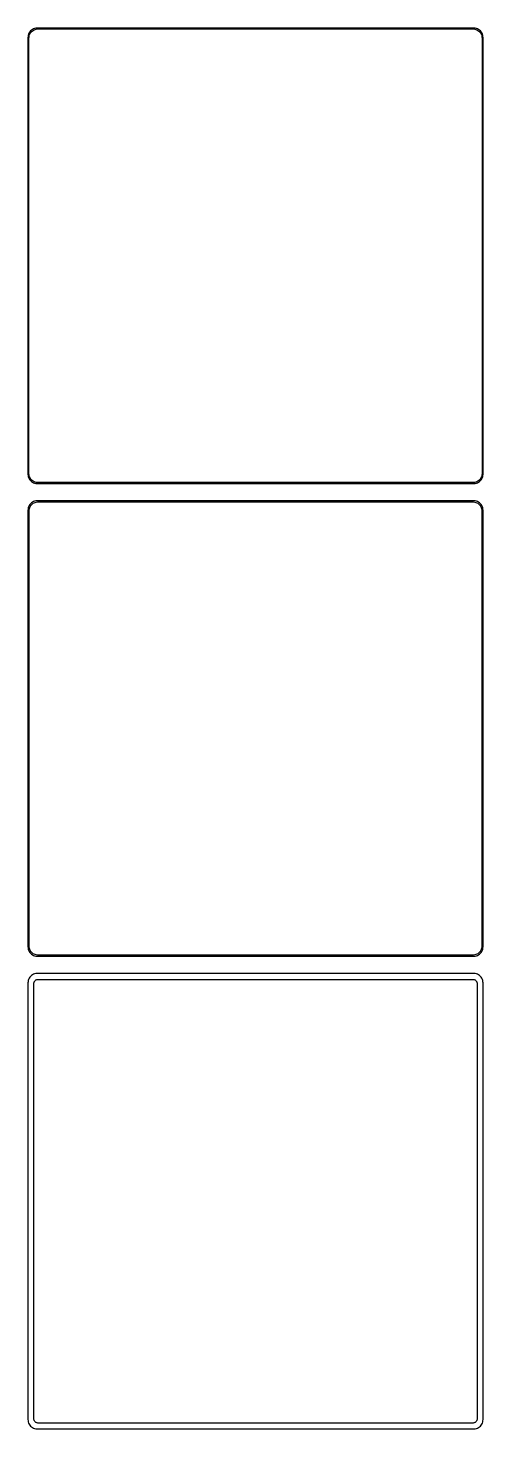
# Model space of a CAD drawing. Header units: metres. Extents: x -120 to 120, y 627 to 1365.
import ezdxf

# ---------------------------------------------------------------- set-up
doc = ezdxf.new("R2010")
doc.units = ezdxf.units.M

msp = doc.modelspace()

# ---------------------------------------------------------------- linework, layer by layer
for p, q in [((-119.961, 1360.63), (-120, 1360)), ((-120, 1360), (-120, 1130)), ((-119.843, 1361.24), (-119.961, 1360.63)), ((-119.649, 1361.84), (-119.843, 1361.24)), ((-119.382, 1362.41), (-119.649, 1361.84)), ((-119.5, 1359.75), (-119.463, 1360.35)), ((-119.5, 1130.25), (-119.5, 1359.75)), ((-119.463, 1360.35), (-119.351, 1360.93)), ((-119.045, 1362.94), (-119.382, 1362.41)), ((-119.351, 1360.93), (-119.166, 1361.5)), ((-119.166, 1361.5), (-118.912, 1362.04)), ((-118.645, 1363.42), (-119.045, 1362.94)), ((-118.912, 1362.04), (-118.593, 1362.54)), ((-118.187, 1363.85), (-118.645, 1363.42)), ((-118.593, 1362.54), (-118.213, 1363)), ((-118.213, 1363), (-117.778, 1363.41)), ((-117.679, 1364.22), (-118.187, 1363.85)), ((-117.778, 1363.41), (-117.295, 1363.76)), ((-117.129, 1364.52), (-117.679, 1364.22)), ((-117.295, 1363.76), (-116.772, 1364.05)), ((-116.545, 1364.76), (-117.129, 1364.52)), ((-116.772, 1364.05), (-116.218, 1364.27)), ((-115.937, 1364.91), (-116.545, 1364.76)), ((-116.218, 1364.27), (-115.64, 1364.42)), ((-115.314, 1364.99), (-115.937, 1364.91)), ((-115.64, 1364.42), (-115.048, 1364.49)), ((115.314, 1364.99), (-115.314, 1364.99)), ((-115.048, 1364.49), (115.048, 1364.49)), ((115.048, 1364.49), (115.64, 1364.42)), ((115.937, 1364.91), (115.314, 1364.99)), ((115.64, 1364.42), (116.218, 1364.27)), ((116.545, 1364.76), (115.937, 1364.91)), ((116.218, 1364.27), (116.772, 1364.05)), ((117.129, 1364.52), (116.545, 1364.76)), ((116.772, 1364.05), (117.295, 1363.76)), ((117.679, 1364.22), (117.129, 1364.52)), ((117.295, 1363.76), (117.778, 1363.41)), ((118.187, 1363.85), (117.679, 1364.22)), ((117.778, 1363.41), (118.213, 1363)), ((118.645, 1363.42), (118.187, 1363.85)), ((118.213, 1363), (118.593, 1362.54)), ((118.593, 1362.54), (118.912, 1362.04)), ((119.045, 1362.94), (118.645, 1363.42)), ((118.912, 1362.04), (119.166, 1361.5)), ((119.382, 1362.41), (119.045, 1362.94)), ((119.166, 1361.5), (119.351, 1360.93)), ((119.351, 1360.93), (119.463, 1360.35)), ((119.649, 1361.84), (119.382, 1362.41)), ((119.463, 1360.35), (119.5, 1359.75)), ((119.5, 1359.75), (119.5, 1130.25)), ((119.843, 1361.24), (119.649, 1361.84)), ((119.961, 1360.63), (119.843, 1361.24)), ((120, 1360), (119.961, 1360.63)), ((120, 1130), (120, 1360)), ((-120, 1130), (-119.961, 1129.37)), ((-119.961, 1129.37), (-119.843, 1128.76)), ((-119.463, 1129.65), (-119.5, 1130.25)), ((-119.351, 1129.07), (-119.463, 1129.65)), ((119.463, 1129.65), (119.351, 1129.07)), ((119.5, 1130.25), (119.463, 1129.65)), ((119.843, 1128.76), (119.961, 1129.37)), ((119.961, 1129.37), (120, 1130)), ((-119.843, 1128.76), (-119.649, 1128.16)), ((-119.649, 1128.16), (-119.382, 1127.59)), ((-119.382, 1127.59), (-119.045, 1127.06)), ((-119.166, 1128.5), (-119.351, 1129.07)), ((-118.912, 1127.96), (-119.166, 1128.5)), ((-119.045, 1127.06), (-118.645, 1126.58)), ((-118.593, 1127.46), (-118.912, 1127.96)), ((-118.645, 1126.58), (-118.187, 1126.15)), ((-118.213, 1127), (-118.593, 1127.46)), ((-117.778, 1126.59), (-118.213, 1127)), ((-118.187, 1126.15), (-117.679, 1125.78)), ((-117.295, 1126.24), (-117.778, 1126.59)), ((-117.679, 1125.78), (-117.129, 1125.48)), ((-116.772, 1125.95), (-117.295, 1126.24)), ((-117.129, 1125.48), (-116.545, 1125.24)), ((-116.218, 1125.73), (-116.772, 1125.95)), ((-116.545, 1125.24), (-115.937, 1125.09)), ((-115.64, 1125.58), (-116.218, 1125.73)), ((-115.937, 1125.09), (-115.314, 1125.01)), ((-115.048, 1125.51), (-115.64, 1125.58)), ((-115.314, 1125.01), (115.314, 1125.01)), ((115.048, 1125.51), (-115.048, 1125.51)), ((115.64, 1125.58), (115.048, 1125.51)), ((115.314, 1125.01), (115.937, 1125.09)), ((116.218, 1125.73), (115.64, 1125.58)), ((115.937, 1125.09), (116.545, 1125.24)), ((116.772, 1125.95), (116.218, 1125.73)), ((116.545, 1125.24), (117.129, 1125.48)), ((117.295, 1126.24), (116.772, 1125.95)), ((117.129, 1125.48), (117.679, 1125.78)), ((117.778, 1126.59), (117.295, 1126.24)), ((117.679, 1125.78), (118.187, 1126.15)), ((118.213, 1127), (117.778, 1126.59)), ((118.187, 1126.15), (118.645, 1126.58)), ((118.593, 1127.46), (118.213, 1127)), ((118.912, 1127.96), (118.593, 1127.46)), ((118.645, 1126.58), (119.045, 1127.06)), ((119.166, 1128.5), (118.912, 1127.96)), ((119.045, 1127.06), (119.382, 1127.59)), ((119.351, 1129.07), (119.166, 1128.5)), ((119.382, 1127.59), (119.649, 1128.16)), ((119.649, 1128.16), (119.843, 1128.76)), ((-118.645, 1114.42), (-119.045, 1113.94)), ((-118.187, 1114.85), (-118.645, 1114.42)), ((-117.679, 1115.22), (-118.187, 1114.85)), ((-117.129, 1115.52), (-117.679, 1115.22)), ((-117.668, 1114.28), (-117.203, 1114.62)), ((-117.203, 1114.62), (-116.699, 1114.89)), ((-116.545, 1115.76), (-117.129, 1115.52)), ((-116.699, 1114.89), (-116.165, 1115.1)), ((-115.937, 1115.91), (-116.545, 1115.76)), ((-116.165, 1115.1), (-115.608, 1115.25)), ((-115.314, 1115.99), (-115.937, 1115.91)), ((-115.608, 1115.25), (-115.037, 1115.32)), ((115.314, 1115.99), (-115.314, 1115.99)), ((-115.037, 1115.32), (115.037, 1115.32)), ((115.037, 1115.32), (115.608, 1115.25)), ((115.937, 1115.91), (115.314, 1115.99)), ((115.608, 1115.25), (116.165, 1115.1)), ((116.545, 1115.76), (115.937, 1115.91)), ((116.165, 1115.1), (116.699, 1114.89)), ((117.129, 1115.52), (116.545, 1115.76)), ((116.699, 1114.89), (117.203, 1114.62)), ((117.679, 1115.22), (117.129, 1115.52)), ((117.203, 1114.62), (117.668, 1114.28)), ((118.187, 1114.85), (117.679, 1115.22)), ((118.645, 1114.42), (118.187, 1114.85)), ((119.045, 1113.94), (118.645, 1114.42)), ((-119.961, 1111.63), (-120, 1111)), ((-120, 1111), (-120, 881)), ((-119.843, 1112.24), (-119.961, 1111.63)), ((-119.649, 1112.84), (-119.843, 1112.24)), ((-119.382, 1113.41), (-119.649, 1112.84)), ((-119.045, 1113.94), (-119.382, 1113.41)), ((-119.328, 1110.75), (-119.292, 1111.32)), ((-119.328, 881.25), (-119.328, 1110.75)), ((-119.292, 1111.32), (-119.185, 1111.89)), ((-119.185, 1111.89), (-119.007, 1112.44)), ((-119.007, 1112.44), (-118.762, 1112.96)), ((-118.762, 1112.96), (-118.454, 1113.44)), ((-118.454, 1113.44), (-118.088, 1113.88)), ((-118.088, 1113.88), (-117.668, 1114.28)), ((117.668, 1114.28), (118.088, 1113.88)), ((118.088, 1113.88), (118.454, 1113.44)), ((118.454, 1113.44), (118.762, 1112.96)), ((118.762, 1112.96), (119.007, 1112.44)), ((119.007, 1112.44), (119.185, 1111.89)), ((119.382, 1113.41), (119.045, 1113.94)), ((119.185, 1111.89), (119.292, 1111.32)), ((119.292, 1111.32), (119.328, 1110.75)), ((119.328, 1110.75), (119.328, 881.25)), ((119.649, 1112.84), (119.382, 1113.41)), ((119.843, 1112.24), (119.649, 1112.84)), ((119.961, 1111.63), (119.843, 1112.24)), ((120, 1111), (119.961, 1111.63)), ((120, 881), (120, 1111)), ((-120, 881), (-119.961, 880.373)), ((-119.961, 880.373), (-119.843, 879.757)), ((-119.843, 879.757), (-119.649, 879.159)), ((-119.649, 879.159), (-119.382, 878.591)), ((-119.382, 878.591), (-119.045, 878.061)), ((-119.292, 880.676), (-119.328, 881.25)), ((-119.185, 880.111), (-119.292, 880.676)), ((-119.007, 879.565), (-119.185, 880.111)), ((-118.762, 879.044), (-119.007, 879.565)), ((-118.454, 878.559), (-118.762, 879.044)), ((-118.088, 878.116), (-118.454, 878.559)), ((118.454, 878.559), (118.088, 878.116)), ((118.762, 879.044), (118.454, 878.559)), ((119.007, 879.565), (118.762, 879.044)), ((119.185, 880.111), (119.007, 879.565)), ((119.045, 878.061), (119.382, 878.591)), ((119.292, 880.676), (119.185, 880.111)), ((119.328, 881.25), (119.292, 880.676)), ((119.382, 878.591), (119.649, 879.159)), ((119.649, 879.159), (119.843, 879.757)), ((119.843, 879.757), (119.961, 880.373)), ((119.961, 880.373), (120, 881)), ((-119.045, 878.061), (-118.645, 877.577)), ((-118.645, 877.577), (-118.187, 877.147)), ((-118.187, 877.147), (-117.679, 876.778)), ((-117.668, 877.722), (-118.088, 878.116)), ((-117.679, 876.778), (-117.129, 876.476)), ((-117.203, 877.384), (-117.668, 877.722)), ((-116.699, 877.107), (-117.203, 877.384)), ((-117.129, 876.476), (-116.545, 876.245)), ((-116.165, 876.896), (-116.699, 877.107)), ((-116.545, 876.245), (-115.937, 876.089)), ((-115.608, 876.753), (-116.165, 876.896)), ((-115.937, 876.089), (-115.314, 876.01)), ((-115.037, 876.681), (-115.608, 876.753)), ((-115.314, 876.01), (115.314, 876.01)), ((115.037, 876.681), (-115.037, 876.681)), ((115.608, 876.753), (115.037, 876.681)), ((115.314, 876.01), (115.937, 876.089)), ((116.165, 876.896), (115.608, 876.753)), ((115.937, 876.089), (116.545, 876.245)), ((116.699, 877.107), (116.165, 876.896)), ((116.545, 876.245), (117.129, 876.476)), ((117.203, 877.384), (116.699, 877.107)), ((117.129, 876.476), (117.679, 876.778)), ((117.668, 877.722), (117.203, 877.384)), ((118.088, 878.116), (117.668, 877.722)), ((117.679, 876.778), (118.187, 877.147)), ((118.187, 877.147), (118.645, 877.577)), ((118.645, 877.577), (119.045, 878.061)), ((-119.649, 863.841), (-119.843, 863.243)), ((-119.382, 864.409), (-119.649, 863.841)), ((-119.045, 864.939), (-119.382, 864.409)), ((-118.645, 865.423), (-119.045, 864.939)), ((-118.187, 865.853), (-118.645, 865.423)), ((-117.679, 866.222), (-118.187, 865.853)), ((-117.129, 866.524), (-117.679, 866.222)), ((-116.545, 866.755), (-117.129, 866.524)), ((-115.937, 866.911), (-116.545, 866.755)), ((-116.095, 863.376), (-115.88, 863.531)), ((-115.314, 866.99), (-115.937, 866.911)), ((-115.88, 863.531), (-115.648, 863.659)), ((-115.648, 863.659), (-115.402, 863.756)), ((-115.402, 863.756), (-115.145, 863.822)), ((115.314, 866.99), (-115.314, 866.99)), ((-115.145, 863.822), (-114.882, 863.855)), ((-114.882, 863.855), (114.882, 863.855)), ((114.882, 863.855), (115.145, 863.822)), ((115.145, 863.822), (115.402, 863.756)), ((115.937, 866.911), (115.314, 866.99)), ((115.402, 863.756), (115.648, 863.659)), ((115.648, 863.659), (115.88, 863.531)), ((115.88, 863.531), (116.095, 863.376)), ((116.545, 866.755), (115.937, 866.911)), ((117.129, 866.524), (116.545, 866.755)), ((117.679, 866.222), (117.129, 866.524)), ((118.187, 865.853), (117.679, 866.222)), ((118.645, 865.423), (118.187, 865.853)), ((119.045, 864.939), (118.645, 865.423)), ((119.382, 864.409), (119.045, 864.939)), ((119.649, 863.841), (119.382, 864.409)), ((119.843, 863.243), (119.649, 863.841)), ((-119.961, 862.627), (-120, 862)), ((-120, 862), (-120, 632)), ((-119.843, 863.243), (-119.961, 862.627)), ((-116.86, 861.75), (-116.843, 862.014)), ((-116.86, 632.25), (-116.86, 861.75)), ((-116.843, 862.014), (-116.793, 862.275)), ((-116.793, 862.275), (-116.711, 862.527)), ((-116.711, 862.527), (-116.599, 862.766)), ((-116.599, 862.766), (-116.457, 862.99)), ((-116.457, 862.99), (-116.288, 863.194)), ((-116.288, 863.194), (-116.095, 863.376)), ((116.095, 863.376), (116.288, 863.194)), ((116.288, 863.194), (116.457, 862.99)), ((116.457, 862.99), (116.599, 862.766)), ((116.599, 862.766), (116.711, 862.527)), ((116.711, 862.527), (116.793, 862.275)), ((116.793, 862.275), (116.843, 862.014)), ((116.843, 862.014), (116.86, 861.75)), ((116.86, 861.75), (116.86, 632.25)), ((119.961, 862.627), (119.843, 863.243)), ((120, 862), (119.961, 862.627)), ((120, 632), (120, 862)), ((-120, 632), (-119.961, 631.373)), ((-119.961, 631.373), (-119.843, 630.757)), ((-119.843, 630.757), (-119.649, 630.159)), ((-119.649, 630.159), (-119.382, 629.591)), ((-119.382, 629.591), (-119.045, 629.061)), ((-119.045, 629.061), (-118.645, 628.577)), ((-118.645, 628.577), (-118.187, 628.147)), ((-118.187, 628.147), (-117.679, 627.778)), ((-117.679, 627.778), (-117.129, 627.476)), ((-117.129, 627.476), (-116.545, 627.245)), ((-116.843, 631.986), (-116.86, 632.25)), ((-116.793, 631.725), (-116.843, 631.986)), ((-116.711, 631.473), (-116.793, 631.725)), ((-116.599, 631.234), (-116.711, 631.473)), ((-116.457, 631.01), (-116.599, 631.234)), ((-116.288, 630.806), (-116.457, 631.01)), ((-116.095, 630.624), (-116.288, 630.806)), ((-115.88, 630.469), (-116.095, 630.624)), ((-115.648, 630.341), (-115.88, 630.469)), ((-115.402, 630.244), (-115.648, 630.341)), ((-115.145, 630.178), (-115.402, 630.244)), ((-114.882, 630.145), (-115.145, 630.178)), ((114.882, 630.145), (-114.882, 630.145)), ((115.145, 630.178), (114.882, 630.145)), ((115.402, 630.244), (115.145, 630.178)), ((115.648, 630.341), (115.402, 630.244)), ((115.88, 630.469), (115.648, 630.341)), ((116.095, 630.624), (115.88, 630.469)), ((116.288, 630.806), (116.095, 630.624)), ((116.457, 631.01), (116.288, 630.806)), ((116.599, 631.234), (116.457, 631.01)), ((116.545, 627.245), (117.129, 627.476)), ((116.711, 631.473), (116.599, 631.234)), ((116.793, 631.725), (116.711, 631.473)), ((116.843, 631.986), (116.793, 631.725)), ((116.86, 632.25), (116.843, 631.986)), ((117.129, 627.476), (117.679, 627.778)), ((117.679, 627.778), (118.187, 628.147)), ((118.187, 628.147), (118.645, 628.577)), ((118.645, 628.577), (119.045, 629.061)), ((119.045, 629.061), (119.382, 629.591)), ((119.382, 629.591), (119.649, 630.159)), ((119.649, 630.159), (119.843, 630.757)), ((119.843, 630.757), (119.961, 631.373)), ((119.961, 631.373), (120, 632)), ((-116.545, 627.245), (-115.937, 627.089)), ((-115.937, 627.089), (-115.314, 627.01)), ((-115.314, 627.01), (115.314, 627.01)), ((115.314, 627.01), (115.937, 627.089)), ((115.937, 627.089), (116.545, 627.245))]:
    msp.add_line(p, q)

doc.saveas('drawing.dxf')
